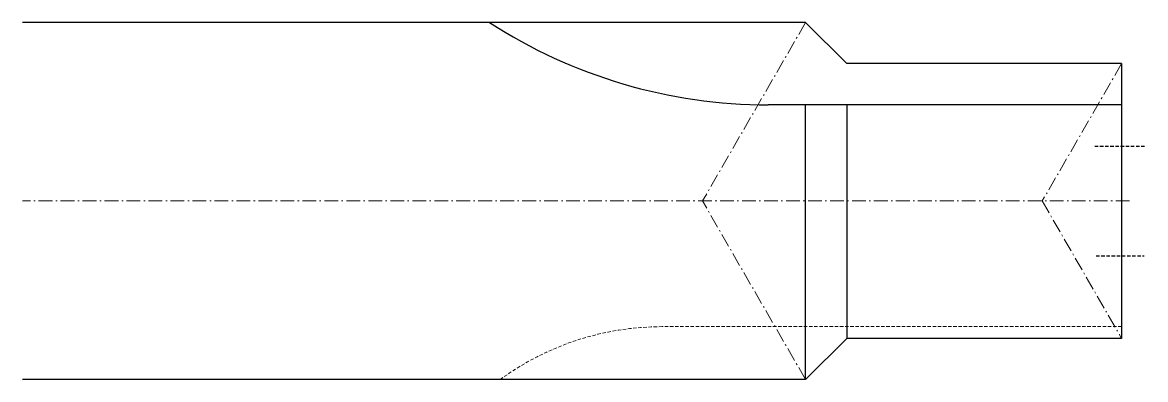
# Model space of a CAD drawing. Header units: millimetres. Extents: x -80 to 1.7, y -13 to 13.
import ezdxf

# ---------------------------------------------------------------- set-up
doc = ezdxf.new("R2010")
doc.units = ezdxf.units.MM
doc.linetypes.add('CENTER', pattern=[1.5, 1, -0.25, 0, -0.25])
doc.linetypes.add('HIDDEN', pattern=[0.375, 0.25, -0.125])
for name, color, linetype, lineweight in [('1', 4, 'Continuous', 30), ('3', 1, 'HIDDEN', 9), ('SK4', 2, 'CENTER', 9)]:
    doc.layers.add(name, color=color, linetype=linetype, lineweight=lineweight)
doc.layers.add('Ty_Ref', color=1, linetype='HIDDEN')

msp = doc.modelspace()

# ---------------------------------------------------------------- linework, layer by layer
at = {"layer": '1'}
for p, q in [((-23, 13), (-80, 13)), ((-20, 10), (-23, 13)), ((0, 10), (-20, 10)), ((0, 10), (0, -10)), ((0, 7), (-25.717, 7)), ((-23, -13), (-23, 7)), ((-20, 7), (-20, -10)), ((-20, -10), (-23, -13)), ((0, -10), (-20, -10)), ((-23, -13), (-80, -13))]:
    msp.add_line(p, q, dxfattribs=at)
msp.add_arc((-25.717, 44.283), 37.283, 237.04185, 270, dxfattribs=at)
at = {"layer": '3'}
msp.add_line((0, -9.149), (-33.438, -9.149), dxfattribs=at)
msp.add_arc((-33.438, -29.149), 20, 90, 126.1519, dxfattribs=at)
at = {"layer": 'SK4'}
for p, q in [((-23, 13), (-30.506, 0)), ((0, 10), (-5.774, 0)), ((0.578, 0), (-80, 0)), ((-23, -13), (-30.506, 0)), ((-5.774, 0), (0, -10))]:
    msp.add_line(p, q, dxfattribs=at)
at = {"layer": 'Ty_Ref'}
for p, q in [((-1.95, 4), (1.742, 4)), ((-1.854, -4), (1.644, -4))]:
    msp.add_line(p, q, dxfattribs=at)

doc.saveas('drawing.dxf')
